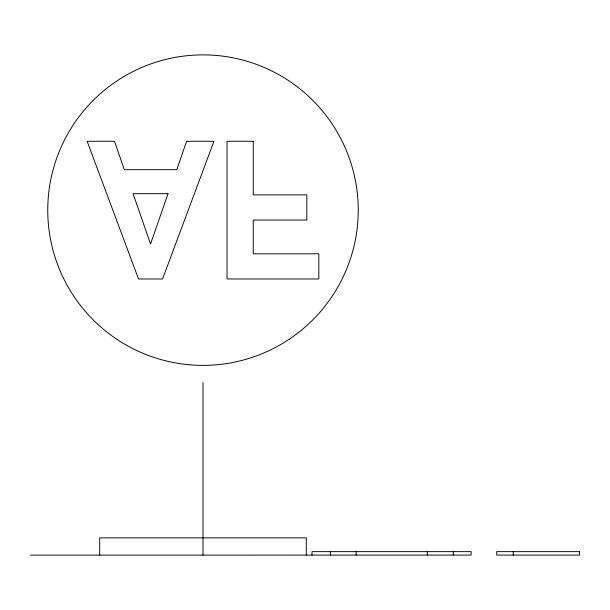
<?xml version="1.0" encoding="UTF-8"?>
<svg xmlns="http://www.w3.org/2000/svg" width="610" height="610" viewBox="0 0 610 610"><rect width="100%" height="100%" fill="white"/><g stroke="black" fill="none" stroke-linecap="round" stroke-linejoin="round"><path stroke-width="0.91" d="M30.5 555.123L471.126 555.085L471.126 551.638L312 551.638L312 555.085M513.239 551.638L513.239 555.085M453.299 551.638L453.299 555.085M427.32 551.638L427.32 555.085M356.148 551.638L356.148 555.085M330.414 551.638L330.414 555.085M306.289 555.123L306.289 537.867L99.704 537.867L99.704 555.123M202.993 382.623L202.993 555.123M168.04 193.683L150.548 243.977L133.064 193.683L168.04 193.683M186.622 141.284L176.786 169.679L124.318 169.679L114.482 141.284L87.154 141.284L138.523 278.968L162.573 278.968L213.942 141.284L186.622 141.284M253.257 141.284L227.027 141.284L227.027 278.961L318.839 278.961L318.839 253.798L253.257 253.798L253.257 220.035L306.815 220.035L306.815 194.88L253.257 194.88L253.257 141.284M579.5 551.638L496.731 551.638L496.731 555.085L579.5 555.085L579.5 551.638M117.082 339.435A155.245 155.245 0 0 0 357.933 219.874A155.245 155.245 0 0 0 133.971 71.073A155.245 155.245 0 0 0 117.082 339.435"/></g></svg>
